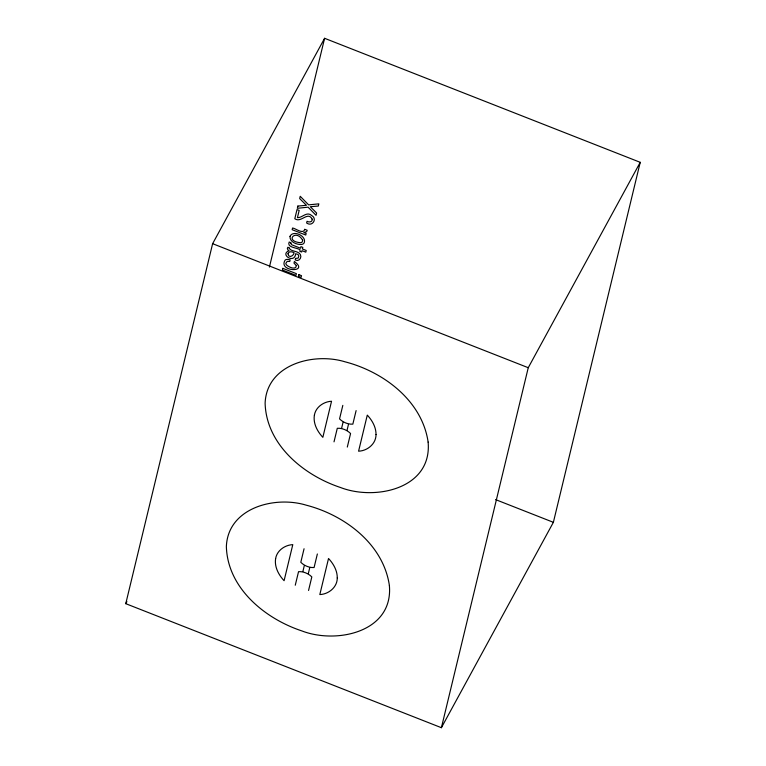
<?xml version="1.0" encoding="UTF-8"?>
<svg xmlns="http://www.w3.org/2000/svg" width="766" height="766" viewBox="0 0 766 766"><rect width="100%" height="100%" fill="white"/><g stroke="black" fill="none" stroke-linecap="round" stroke-linejoin="round"><path stroke-width="1.15" d="M125.768 603.675L212.622 243.684L324.602 38.3L640.232 162.325L553.378 522.316L441.398 727.7L125.768 603.675L126.907 601.578M269.412 267.066L324.602 38.3M295.264 585.224L298.539 571.675C303.298 571.273 308.468 573.552 311.829 576.894L308.554 590.452M304.064 548.743L300.799 562.301C304.15 565.653 309.33 567.922 314.089 567.529L317.354 553.971M334.014 441.848L337.289 428.29C342.048 427.888 347.228 430.166 350.579 433.518L347.304 447.066M342.823 405.367L339.549 418.916C342.9 422.267 348.08 424.546 352.839 424.144L356.113 410.595M302.905 571.426L304.293 565.643M341.655 428.05L343.053 422.257M308.325 573.562L309.723 567.769M347.075 430.176L348.473 424.393M441.398 727.7L528.253 367.709L640.232 162.325M212.622 243.684L528.253 367.709M495.583 499.604L553.378 522.316M312.155 219.124C312.748 222.169 308.966 222.475 307.042 221.297L306.63 223.002C312.25 227.215 317.641 218.789 311.752 215.562C306.773 210.966 302.369 217.927 297.419 217.688L299.18 210.411L297.017 209.558L294.805 218.712C301.038 223.394 307.779 210.832 312.155 219.124M290.812 243.31L291.655 244.747L300.54 248.232L300.923 246.642L302.79 247.38L302.407 248.969L306.209 250.463L305.797 252.158L302.005 250.664L301.67 252.014L299.803 251.286L300.128 249.927C297.658 247.552 286.484 247.839 289.184 242.027L290.984 242.736L290.812 243.31M287.978 253.776C288.447 258.515 293.541 256.217 294.163 252.799C292.258 251.65 288.753 250.894 287.978 253.776M296.365 265.563C296.116 270.513 288.945 267.142 286.829 265.228A3.045 2.078 28.6 0 1 285.842 263.351L287.183 261.369L289.768 261.465L290.161 259.837L287.7 259.406A5.065 3.457 28.6 0 0 285.172 260.057C277.512 272.026 310.01 272.974 294.383 261.493L293.991 263.121L296.365 265.563M389.377 585.473C393.494 632.189 336.418 644.311 301.775 630.887C264.979 618.698 227.559 588.125 226.363 546.598C227.866 507.791 274.735 495.573 306.17 505.158C344.652 515.097 383.335 543.994 389.377 585.473M428.127 442.087C432.254 488.804 375.168 500.926 340.525 487.511C303.729 475.322 266.309 444.74 265.113 403.213C266.616 364.405 313.486 352.197 344.93 361.782C383.412 371.721 422.085 400.618 428.127 442.087M289.328 248.452C291.367 251.899 298.3 250.587 300.406 254.609C302.12 257.931 298.644 262.058 295.216 259.933L295.59 258.372L298.185 258.132L298.807 256.055L298.012 254.427L295.619 253.757C294.872 264.28 279.264 254.542 289.069 250.702L287.882 249.917L287.346 248.337L287.853 247.265L289.538 247.935L289.328 248.452M304.772 229.331C303.317 234.798 295.37 228.191 292.564 228.019L292.162 229.695L305.768 235.038L306.151 233.448L303.805 232.519L306.639 231.686L307.185 230.279L304.772 229.331M302.637 240.246L302.283 241.769A3.37 2.308 28.6 0 1 300.416 242.698C283.975 241.213 296.04 228.392 302.637 240.246M275.636 558.519C274.257 566.792 278.585 574.826 284.09 580.705L292.794 544.636C284.962 545.009 276.986 550.438 275.636 558.519M314.386 415.134C313.007 423.416 317.335 431.45 322.85 437.329L331.544 401.25C323.712 401.623 315.745 407.062 314.386 415.134M337.27 577.928C337.356 587.187 328.652 594.263 319.824 594.56L328.528 558.491C333.44 563.757 337.337 570.546 337.27 577.928M376.029 434.542C376.106 443.811 367.402 450.887 358.584 451.184L367.287 415.115C372.19 420.371 376.087 427.16 376.029 434.542M290.008 236.359C289.558 242.056 296.94 244.89 301.699 244.459A6.09 4.156 28.6 0 0 304.188 242.803C306.907 235.89 293.005 229.656 290.008 236.359M282.836 268.339L282.424 270.044L295.973 275.367L296.385 273.663L282.836 268.339M297.859 206.073L297.323 208.304L308.076 207.165L316.061 215.332L316.617 213.015L310.326 206.715L318.302 206.054L318.838 203.852L308.631 204.867L300.224 196.287L299.669 198.595L306.448 205.298L297.859 206.073M298.912 274.659L298.501 276.363L301.095 277.378L301.507 275.674L298.912 274.659"/></g></svg>
